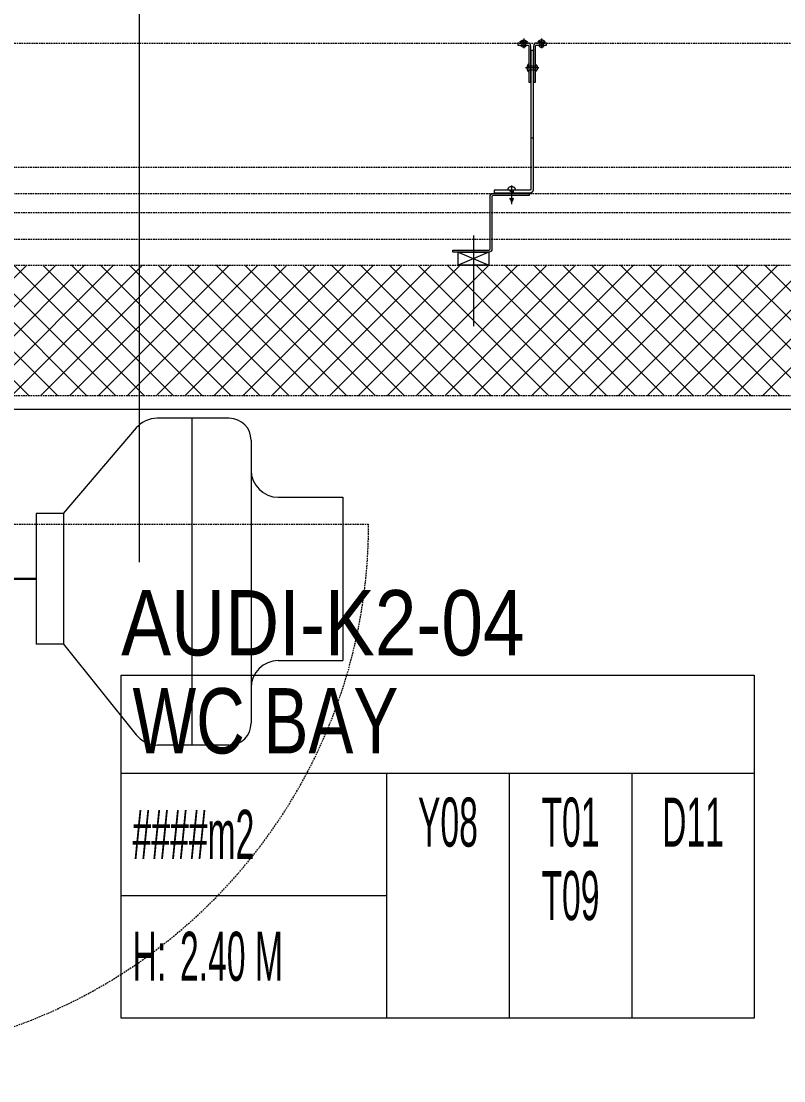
# Model space of a CAD drawing. Extents: x -1457 to 23780, y -2071 to 4205.
# Drawn here: x 14221.8 to 14338.5, y 2700.2 to 2862.4 of the extents above; entities that cross this region are included whole.
import ezdxf
from ezdxf.enums import TextEntityAlignment as Align

# ---------------------------------------------------------------- set-up
doc = ezdxf.new("R2010")
doc.units = 0
doc.header["$MEASUREMENT"] = 0
doc.linetypes.add('HIDDEN', pattern=[0.375, 0.25, -0.125])
doc.layers.get('0').update_dxf_attribs({"color": 9, "lineweight": 9})
for name, color, linetype, lineweight in [('21', 9, 'Continuous', 9), ('E-KABLO', 7, 'Continuous', 30), ('H-CIHAZ', 132, 'Continuous', 20), ('H-CIHAZ-NO', 61, 'Continuous', 9), ('M-TEFRIS2-015', 129, 'Continuous', 9)]:
    doc.layers.add(name, color=color, linetype=linetype, lineweight=lineweight)
doc.styles.add('Arial', font='arial.ttf', dxfattribs={"height": 2.5})
doc.styles.add('MuuM_TEXT-STANDART', font='ARIALN.TTF')

# ---------------------------------------------------------------- blocks, each defined once
blk = doc.blocks.new('0_roomno2-flat-2')
at = {"layer": '21'}
blk.add_lwpolyline([(96.88, -52.5), (0, -52.5), (0, 0), (96.88, 0)], close=True, dxfattribs=at)
for points in [[(0, -15), (96.88, -15)], [(40.62, -15), (40.62, -52.5)], [(59.38, -15), (59.38, -52.5)], [(78.12, -15), (78.12, -52.5)], [(0, -33.75), (40.62, -33.75)]]:
    blk.add_lwpolyline(points, dxfattribs=at)
at = {"layer": '21', "style": 'MuuM_TEXT-STANDART', "width": 0.6}
blk.add_text('H:', height=7.5, dxfattribs=at).set_placement((1.75, -43.04), align=Align.MIDDLE_LEFT)
at = {"layer": '21', "style": 'Arial'}
blk.add_attdef('ODANO', (0, 5.85), '', height=10, dxfattribs=at)
blk.add_attdef('MEKANADI', text='', height=10, dxfattribs=at).set_placement((1.75, -15), align=Align.BOTTOM_LEFT)
at = {"layer": '21', "style": 'MuuM_TEXT-STANDART', "width": 0.6}
for tag, p in [('YER01', (50, -22.5)), ('TAVAN01', (68.75, -22.5)), ('DUVAR01', (87.5, -22.5)), ('YER02', (50, -33.75)), ('TAVAN02', (68.75, -33.75)), ('DUVAR02', (87.5, -33.75)), ('YER03', (50, -45)), ('TAVAN03', (68.75, -45)), ('DUVAR03', (87.5, -45))]:
    blk.add_attdef(tag, text='', height=7.5, dxfattribs=at).set_placement(p, align=Align.MIDDLE_CENTER)
for tag, p in [('M2', (1.75, -24.38)), ('TEMIZTAVANYUKSEKLIGI', (9, -43.04))]:
    blk.add_attdef(tag, text='', height=7.5, dxfattribs=at).set_placement(p, align=Align.MIDDLE_LEFT)
blk = doc.blocks.new('p- alum kaplama profil')
at = {"lineweight": 13}
blk.add_lwpolyline([(7.12, 12.59), (7.12, 26.49)], dxfattribs=at)
at = {"lineweight": 5}
blk.add_lwpolyline([(9.44, 15.16), (4.79, 15.16), (4.79, 17.16), (9.44, 17.16)], close=True, dxfattribs=at)
for points in [[(4.79, 15.16), (9.44, 17.16)], [(9.44, 15.16), (4.79, 17.16)]]:
    blk.add_lwpolyline(points, dxfattribs=at)
at = {"lineweight": 18}
blk.add_lwpolyline([(4.09, 6.16), (-1.41, 6.16), (-1.41, 6.46), (4.09, 6.46, 0.414214), (4.29, 6.66), (4.29, 14.66, -0.414214), (4.79, 15.16), (10.29, 15.16), (10.29, 14.86), (4.79, 14.86, 0.414214), (4.59, 14.66), (4.59, 6.66, -0.414214)], format="xyb", close=True, dxfattribs=at)
blk.add_lwpolyline([(-2.06, 5.56), (-2.06, -2.34), (-2.06, -15.69), (-1.66, -15.69), (-1.66, -2.34), (-1.66, 5.56), (-1.66, 5.56), (-1.66, 5.57), (-1.66, 5.57), (-1.66, 5.58), (-1.66, 5.58), (-1.65, 5.59), (-1.65, 5.59), (-1.65, 5.59), (-1.65, 5.6), (-1.65, 5.6), (-1.64, 5.61), (-1.64, 5.61), (-1.64, 5.62), (-1.64, 5.62), (-1.63, 5.62), (-1.63, 5.63), (-1.63, 5.63), (-1.62, 5.63), (-1.62, 5.64), (-1.61, 5.64), (-1.61, 5.64), (-1.61, 5.64), (-1.6, 5.65), (-1.6, 5.65), (-1.59, 5.65), (-1.59, 5.65), (-1.58, 5.65), (-1.58, 5.65), (-1.57, 5.66), (-1.57, 5.66), (-1.56, 5.66), (-1.56, 5.66), (3.94, 5.66), (3.94, 6.06), (-1.56, 6.06), (-1.58, 6.06), (-1.61, 6.05), (-1.63, 6.05), (-1.66, 6.05), (-1.68, 6.04), (-1.7, 6.03), (-1.73, 6.03), (-1.75, 6.02), (-1.77, 6.01), (-1.79, 6), (-1.82, 5.99), (-1.84, 5.97), (-1.86, 5.96), (-1.88, 5.94), (-1.89, 5.93), (-1.91, 5.91), (-1.93, 5.89), (-1.95, 5.87), (-1.96, 5.85), (-1.97, 5.83), (-1.99, 5.81), (-2, 5.79), (-2.01, 5.77), (-2.02, 5.75), (-2.03, 5.72), (-2.04, 5.7), (-2.04, 5.68), (-2.05, 5.65), (-2.05, 5.63), (-2.06, 5.61), (-2.06, 5.58)], close=True)
blk.add_lwpolyline([(-1.66, -2.34), (-2.06, -2.34)])
for points in [[(-2.36, -10.84), (-2.36, -16.39), (-2.36, -16.39, -0.414214), (-2.51, -16.54), (-2.51, -16.54), (-4.06, -16.54), (-4.06, -16.84), (-2.51, -16.84), (-2.51, -16.84, 0.414214), (-2.06, -16.39), (-2.06, -10.84)], [(-1.36, -10.84), (-1.66, -10.84), (-1.66, -16.39, 0.414214), (-1.21, -16.84), (-1.21, -16.84), (0.34, -16.84), (0.34, -16.54), (-1.21, -16.54), (-1.21, -16.54, -0.414214), (-1.36, -16.39), (-1.36, -16.39)]]:
    blk.add_lwpolyline(points, format="xyb", close=True)
for points in [[(1.61, 6.87, -10), (0.98, 6.96, -10)], [(1.56, 7.05, -10), (1.02, 7.13, -10)], [(1.05, 6.91, -10), (1.29, 7.56, -10)], [(1.29, 4.93, -10), (1.29, 7.8, -10)], [(1.53, 6.82, -10), (1.29, 7.56, -10)], [(0.67, 5.66, -10), (1.91, 5.66, -10)], [(0.67, 5.66, -10), (0.67, 5.64, -10), (0.67, 5.62, -10), (0.67, 5.6, -10), (0.68, 5.58, -10), (0.68, 5.56, -10), (0.69, 5.54, -10), (0.69, 5.52, -10), (0.7, 5.5, -10), (0.7, 5.48, -10), (0.71, 5.46, -10), (0.72, 5.45, -10), (0.73, 5.43, -10), (0.74, 5.41, -10), (0.75, 5.4, -10), (0.76, 5.38, -10), (0.77, 5.36, -10), (0.79, 5.35, -10), (0.8, 5.33, -10), (0.81, 5.32, -10), (0.83, 5.31, -10), (0.84, 5.29, -10), (0.86, 5.28, -10), (0.87, 5.27, -10), (0.89, 5.26, -10), (0.91, 5.25, -10), (0.92, 5.24, -10), (0.94, 5.23, -10), (0.96, 5.22, -10), (0.98, 5.21, -10), (1, 5.21, -10), (1.02, 5.2, -10), (1.03, 5.2, -10)], [(0.96, 5.66, -10), (0.97, 5.66, -10), (0.97, 5.66, -10), (0.97, 5.66, -10), (0.98, 5.66, -10), (0.98, 5.66, -10), (0.99, 5.66, -10), (0.99, 5.66, -10), (1, 5.66, -10), (1, 5.67, -10), (1, 5.67, -10), (1.01, 5.67, -10), (1.01, 5.67, -10), (1.01, 5.67, -10), (1.02, 5.68, -10), (1.02, 5.68, -10), (1.02, 5.68, -10), (1.03, 5.69, -10), (1.03, 5.69, -10), (1.03, 5.69, -10), (1.04, 5.7, -10), (1.04, 5.7, -10), (1.04, 5.7, -10), (1.04, 5.71, -10), (1.04, 5.71, -10), (1.05, 5.72, -10), (1.05, 5.72, -10), (1.05, 5.72, -10), (1.05, 5.73, -10), (1.05, 5.73, -10), (1.05, 5.74, -10), (1.05, 5.74, -10), (1.05, 5.75, -10)], [(1.33, 5.85, -10), (0.98, 5.88, -10)], [(1.03, 5.2, -10), (1.04, 5.2, -10), (1.05, 5.19, -10), (1.05, 5.19, -10), (1.06, 5.19, -10), (1.06, 5.19, -10), (1.07, 5.19, -10), (1.07, 5.19, -10), (1.08, 5.19, -10), (1.08, 5.19, -10), (1.09, 5.19, -10), (1.09, 5.18, -10), (1.1, 5.18, -10), (1.1, 5.18, -10), (1.11, 5.18, -10), (1.11, 5.18, -10), (1.12, 5.18, -10), (1.12, 5.18, -10), (1.13, 5.18, -10), (1.13, 5.18, -10), (1.14, 5.18, -10), (1.15, 5.18, -10), (1.15, 5.18, -10), (1.16, 5.17, -10), (1.16, 5.17, -10), (1.17, 5.17, -10), (1.17, 5.17, -10), (1.18, 5.17, -10), (1.18, 5.17, -10), (1.19, 5.17, -10), (1.19, 5.17, -10), (1.2, 5.17, -10), (1.2, 5.17, -10)], [(1.05, 5.83, -10), (1.05, 6.01, -10)], [(1.05, 5.75, -10), (1.05, 5.83, -10)], [(1.2, 5.17, -10), (1.2, 5.2, -10)], [(1.38, 5.2, -10), (1.2, 5.2, -10)], [(1.29, 6.16, -10), (1.29, 6.26, -10)], [(1.38, 5.17, -10), (1.38, 5.2, -10)], [(1.38, 5.17, -10), (1.38, 5.17, -10), (1.39, 5.17, -10), (1.39, 5.17, -10), (1.4, 5.17, -10), (1.41, 5.17, -10), (1.41, 5.17, -10), (1.42, 5.17, -10), (1.42, 5.17, -10), (1.43, 5.17, -10), (1.43, 5.18, -10), (1.44, 5.18, -10), (1.44, 5.18, -10), (1.45, 5.18, -10), (1.45, 5.18, -10), (1.46, 5.18, -10), (1.46, 5.18, -10), (1.47, 5.18, -10), (1.47, 5.18, -10), (1.48, 5.18, -10), (1.48, 5.18, -10), (1.49, 5.18, -10), (1.5, 5.19, -10), (1.5, 5.19, -10), (1.51, 5.19, -10), (1.51, 5.19, -10), (1.52, 5.19, -10), (1.52, 5.19, -10), (1.53, 5.19, -10), (1.53, 5.19, -10), (1.54, 5.19, -10), (1.54, 5.2, -10), (1.55, 5.2, -10)], [(1.53, 5.75, -10), (1.53, 5.92, -10)], [(1.53, 5.75, -10), (1.53, 5.74, -10), (1.53, 5.74, -10), (1.53, 5.73, -10), (1.53, 5.73, -10), (1.53, 5.72, -10), (1.54, 5.72, -10), (1.54, 5.72, -10), (1.54, 5.71, -10), (1.54, 5.71, -10), (1.54, 5.7, -10), (1.54, 5.7, -10), (1.55, 5.7, -10), (1.55, 5.69, -10), (1.55, 5.69, -10), (1.55, 5.69, -10), (1.56, 5.68, -10), (1.56, 5.68, -10), (1.56, 5.68, -10), (1.57, 5.67, -10), (1.57, 5.67, -10), (1.58, 5.67, -10), (1.58, 5.67, -10), (1.58, 5.67, -10), (1.59, 5.66, -10), (1.59, 5.66, -10), (1.6, 5.66, -10), (1.6, 5.66, -10), (1.6, 5.66, -10), (1.61, 5.66, -10), (1.61, 5.66, -10), (1.62, 5.66, -10), (1.62, 5.66, -10)], [(1.55, 5.2, -10), (1.57, 5.2, -10), (1.59, 5.21, -10), (1.6, 5.21, -10), (1.62, 5.22, -10), (1.64, 5.23, -10), (1.66, 5.24, -10), (1.68, 5.25, -10), (1.69, 5.26, -10), (1.71, 5.27, -10), (1.73, 5.28, -10), (1.74, 5.29, -10), (1.76, 5.31, -10), (1.77, 5.32, -10), (1.78, 5.33, -10), (1.8, 5.35, -10), (1.81, 5.36, -10), (1.82, 5.38, -10), (1.83, 5.4, -10), (1.84, 5.41, -10), (1.85, 5.43, -10), (1.86, 5.45, -10), (1.87, 5.46, -10), (1.88, 5.48, -10), (1.89, 5.5, -10), (1.89, 5.52, -10), (1.9, 5.54, -10), (1.9, 5.56, -10), (1.9, 5.58, -10), (1.91, 5.6, -10), (1.91, 5.62, -10), (1.91, 5.64, -10), (1.91, 5.66, -10)], [(-2.36, -12.52, 0), (-2.4, -12.53, 0), (-2.43, -12.56, 0), (-2.47, -12.58, 0), (-2.5, -12.6, 0), (-2.53, -12.63, 0), (-2.56, -12.66, 0), (-2.59, -12.69, 0), (-2.61, -12.73, 0), (-2.63, -12.76, 0), (-2.65, -12.8, 0), (-2.67, -12.84, 0), (-2.68, -12.88, 0), (-2.69, -12.92, 0), (-2.7, -12.96, 0), (-2.71, -13, 0), (-2.71, -13.04, 0), (-2.71, -13.08, 0), (-2.7, -13.13, 0), (-2.69, -13.17, 0), (-2.68, -13.21, 0), (-2.67, -13.25, 0), (-2.65, -13.28, 0), (-2.63, -13.32, 0), (-2.61, -13.36, 0), (-2.59, -13.39, 0), (-2.56, -13.42, 0), (-2.53, -13.45, 0), (-2.5, -13.48, 0), (-2.47, -13.51, 0), (-2.43, -13.53, 0), (-2.4, -13.55, 0), (-2.36, -13.57, 0)], [(-2.36, -13.04, 0), (-2.36, -12.52, 0)], [(-2.36, -13.04, 0), (-2.36, -12.73, 0)], [(-2.36, -12.73, 0), (-2.36, -13.04, 0)], [(-1.36, -12.73, 0), (-2.36, -12.73, 0)], [(-1.36, -13.04, 0), (-1.36, -12.37, 0)], [(-1.36, -13.72, 0), (-1.32, -13.68, 0), (-1.29, -13.65, 0), (-1.26, -13.61, 0), (-1.23, -13.58, 0), (-1.2, -13.54, 0), (-1.18, -13.5, 0), (-1.16, -13.45, 0), (-1.14, -13.41, 0), (-1.12, -13.37, 0), (-1.1, -13.32, 0), (-1.09, -13.28, 0), (-1.08, -13.23, 0), (-1.07, -13.18, 0), (-1.06, -13.14, 0), (-1.06, -13.09, 0), (-1.06, -13.04, 0), (-1.06, -12.99, 0), (-1.06, -12.95, 0), (-1.07, -12.9, 0), (-1.08, -12.85, 0), (-1.09, -12.81, 0), (-1.1, -12.76, 0), (-1.12, -12.72, 0), (-1.14, -12.67, 0), (-1.16, -12.63, 0), (-1.18, -12.59, 0), (-1.2, -12.55, 0), (-1.23, -12.51, 0), (-1.26, -12.47, 0), (-1.29, -12.43, 0), (-1.32, -12.4, 0), (-1.36, -12.37, 0)], [(-2.86, -13.04, 0), (-0.86, -13.04, 0)], [(-2.36, -13.04, 0), (-2.36, -13.36, 0)], [(-2.36, -13.04, 0), (-2.36, -13.57, 0)], [(-2.36, -13.36, 0), (-2.36, -13.04, 0)], [(-1.36, -13.36, 0), (-2.36, -13.36, 0)], [(-1.36, -13.04, 0), (-1.36, -13.72, 0)], [(-3.29, -17.54, 0), (-3.29, -16.04, 0)], [(-0.56, -17.54, 0), (-0.56, -16.04, 0)], [(-3.84, -17.04, 0), (-3.81, -17.07, 0), (-3.78, -17.1, 0), (-3.75, -17.12, 0), (-3.72, -17.15, 0), (-3.69, -17.17, 0), (-3.66, -17.19, 0), (-3.62, -17.21, 0), (-3.59, -17.23, 0), (-3.55, -17.24, 0), (-3.52, -17.26, 0), (-3.48, -17.27, 0), (-3.44, -17.28, 0), (-3.4, -17.28, 0), (-3.36, -17.29, 0), (-3.32, -17.29, 0), (-3.29, -17.29, 0), (-3.25, -17.29, 0), (-3.21, -17.29, 0), (-3.17, -17.28, 0), (-3.13, -17.28, 0), (-3.09, -17.27, 0), (-3.06, -17.26, 0), (-3.02, -17.24, 0), (-2.98, -17.23, 0), (-2.95, -17.21, 0), (-2.91, -17.19, 0), (-2.88, -17.17, 0), (-2.85, -17.15, 0), (-2.82, -17.12, 0), (-2.79, -17.1, 0), (-2.76, -17.07, 0), (-2.73, -17.04, 0)], [(-3.29, -17.04, 0), (-3.84, -17.04, 0)], [(-2.85, -16.54, 0), (-2.86, -16.51, 0), (-2.87, -16.47, 0), (-2.89, -16.44, 0), (-2.91, -16.41, 0), (-2.93, -16.38, 0), (-2.96, -16.35, 0), (-2.98, -16.33, 0), (-3.01, -16.31, 0), (-3.04, -16.29, 0), (-3.07, -16.27, 0), (-3.11, -16.25, 0), (-3.14, -16.24, 0), (-3.18, -16.23, 0), (-3.21, -16.22, 0), (-3.25, -16.22, 0), (-3.29, -16.22, 0), (-3.32, -16.22, 0), (-3.36, -16.22, 0), (-3.39, -16.23, 0), (-3.43, -16.24, 0), (-3.46, -16.25, 0), (-3.5, -16.27, 0), (-3.53, -16.29, 0), (-3.56, -16.31, 0), (-3.59, -16.33, 0), (-3.61, -16.35, 0), (-3.64, -16.38, 0), (-3.66, -16.41, 0), (-3.68, -16.44, 0), (-3.7, -16.47, 0), (-3.71, -16.51, 0), (-3.73, -16.54, 0)], [(-3.29, -16.54, 0), (-3.73, -16.54, 0)], [(-3.29, -16.54, 0), (-3.55, -16.54, 0)], [(-3.55, -16.54, 0), (-3.29, -16.54, 0)], [(-3.55, -17.04, 0), (-3.55, -16.54, 0)], [(-3.29, -16.54, 0), (-2.85, -16.54, 0)], [(-3.29, -16.54, 0), (-3.03, -16.54, 0)], [(-3.03, -16.54, 0), (-3.29, -16.54, 0)], [(-3.29, -17.04, 0), (-2.73, -17.04, 0)], [(-3.03, -17.04, 0), (-3.03, -16.54, 0)], [(-0.56, -17.04, 0), (-1.11, -17.04, 0)], [(0, -17.04, 0), (-0.03, -17.07, 0), (-0.06, -17.1, 0), (-0.09, -17.12, 0), (-0.12, -17.15, 0), (-0.15, -17.17, 0), (-0.18, -17.19, 0), (-0.22, -17.21, 0), (-0.25, -17.23, 0), (-0.29, -17.24, 0), (-0.33, -17.26, 0), (-0.36, -17.27, 0), (-0.4, -17.28, 0), (-0.44, -17.28, 0), (-0.48, -17.29, 0), (-0.52, -17.29, 0), (-0.56, -17.29, 0), (-0.59, -17.29, 0), (-0.63, -17.29, 0), (-0.67, -17.28, 0), (-0.71, -17.28, 0), (-0.75, -17.27, 0), (-0.79, -17.26, 0), (-0.82, -17.24, 0), (-0.86, -17.23, 0), (-0.89, -17.21, 0), (-0.93, -17.19, 0), (-0.96, -17.17, 0), (-0.99, -17.15, 0), (-1.02, -17.12, 0), (-1.05, -17.1, 0), (-1.08, -17.07, 0), (-1.11, -17.04, 0)], [(-1, -16.54, 0), (-0.98, -16.51, 0), (-0.97, -16.47, 0), (-0.95, -16.44, 0), (-0.93, -16.41, 0), (-0.91, -16.38, 0), (-0.88, -16.35, 0), (-0.86, -16.33, 0), (-0.83, -16.31, 0), (-0.8, -16.29, 0), (-0.77, -16.27, 0), (-0.73, -16.25, 0), (-0.7, -16.24, 0), (-0.66, -16.23, 0), (-0.63, -16.22, 0), (-0.59, -16.22, 0), (-0.56, -16.22, 0), (-0.52, -16.22, 0), (-0.48, -16.22, 0), (-0.45, -16.23, 0), (-0.41, -16.24, 0), (-0.38, -16.25, 0), (-0.34, -16.27, 0), (-0.31, -16.29, 0), (-0.28, -16.31, 0), (-0.25, -16.33, 0), (-0.23, -16.35, 0), (-0.2, -16.38, 0), (-0.18, -16.41, 0), (-0.16, -16.44, 0), (-0.14, -16.47, 0), (-0.13, -16.51, 0), (-0.12, -16.54, 0)], [(-0.56, -16.54, 0), (-1, -16.54, 0)], [(-0.56, -16.54, 0), (-0.82, -16.54, 0)], [(-0.82, -16.54, 0), (-0.56, -16.54, 0)], [(-0.82, -17.04, 0), (-0.82, -16.54, 0)], [(-0.56, -16.54, 0), (-0.3, -16.54, 0)], [(-0.56, -16.54, 0), (-0.12, -16.54, 0)], [(-0.3, -16.54, 0), (-0.56, -16.54, 0)], [(-0.56, -17.04, 0), (0, -17.04, 0)], [(-0.3, -17.04, 0), (-0.3, -16.54, 0)]]:
    blk.add_polyline3d(points)

msp = doc.modelspace()

# ---------------------------------------------------------------- hatches: boundary and pattern name
at = {"layer": 'M-TEFRIS2-015', "linetype": 'HIDDEN', "lineweight": 0}
h = msp.add_hatch(dxfattribs=at)
h.set_pattern_fill('ANSI37', color=256, scale=25, style=0)
h.paths.add_polyline_path([(14050, 2825), (14472.5, 2825), (14472.5, 2805), (14050, 2805)])

# ---------------------------------------------------------------- linework, layer by layer
at = {"layer": 'E-KABLO', "color": 6}
msp.add_line((14224.11, 2777), (14142.89, 2777), dxfattribs=at)
at = {"layer": 'H-CIHAZ'}
for p, q in [((14253.66, 2801.58), (14242.61, 2801.58)), ((14247.92, 2801.58), (14247.92, 2751.58)), ((14228.28, 2787), (14239.44, 2800.11)), ((14256.99, 2798.25), (14256.99, 2793.67)), ((14256.99, 2793.67), (14256.99, 2760.33)), ((14261.16, 2789.5), (14271.05, 2789.5)), ((14271.05, 2789.5), (14271.05, 2764.5)), ((14228.28, 2787), (14224.11, 2787)), ((14224.11, 2787), (14224.11, 2767)), ((14228.28, 2787), (14228.28, 2767)), ((14228.28, 2767), (14224.11, 2767)), ((14228.28, 2767), (14239.43, 2753.14)), ((14261.16, 2764.5), (14271.05, 2764.5)), ((14256.99, 2760.33), (14256.99, 2754.91)), ((14253.66, 2751.58), (14242.68, 2751.58))]:
    msp.add_line(p, q, dxfattribs=at)
for centre, radius, start, end in [((14242.61, 2797.41), 4.17, 90, 139.6164), ((14253.66, 2798.25), 3.33, 0, 90), ((14261.16, 2793.67), 4.17, 180, 270), ((14261.16, 2760.33), 4.17, 90, 180), ((14253.66, 2754.91), 3.33, 270, 0), ((14242.68, 2755.75), 4.17, 218.8106, 270)]:
    msp.add_arc(centre, radius, start, end, dxfattribs=at)
at = {"layer": 'H-CIHAZ-NO'}
msp.add_line((14239.92, 2779.56), (14239.92, 2927.16), dxfattribs=at)
at = {"layer": 'M-TEFRIS2-015', "linetype": 'HIDDEN', "lineweight": 0}
for points in [[(13018.5, 1124.33), (13018.5, 2859), (16706.5, 2859), (16706.5, 2206.39)], [(13018.5, 1124.33), (13018.5, 2859), (16706.5, 2859), (16706.5, 2206.39)], [(14048.83, 2840), (14675, 2840)], [(14043.19, 2836), (14681.81, 2836)], [(14675, 2825), (14675, 2833), (14050, 2833), (14050, 2825)], [(14050, 2829), (14675, 2829)], [(14048, 2820.22), (14048, 2803), (14470.5, 2803), (14470.5, 2447)], [(14193.37, 2785.4), (14274.97, 2785.4)]]:
    msp.add_lwpolyline(points, dxfattribs=at)
for points in [[(14050, 2825), (14050, 2825), (14050, 2825), (14472.5, 2825), (14472.5, 2805), (14050, 2805)], [(14192.5, 2630), (14192.5, 2700), (14182.5, 2700), (14182.5, 2790), (14192.5, 2790), (14192.5, 2803), (14470.5, 2803), (14470.5, 2635), (14347.5, 2635), (14347.5, 2685), (14337.5, 2685), (14337.5, 2630)]]:
    msp.add_lwpolyline(points, close=True, dxfattribs=at)
msp.add_arc((14193.37, 2785.4), 81.6, 270.1053, 0, dxfattribs=at)

# ---------------------------------------------------------------- block references
at = {"layer": 'M-TEFRIS2-015', "linetype": 'HIDDEN', "lineweight": 0, "rotation": 180}
msp.add_blockref('p- alum kaplama profil', (14298.14, 2842.16), dxfattribs=at)
at = {"layer": 'M-TEFRIS2-015', "linetype": 'HIDDEN', "lineweight": 0}
ref = msp.add_blockref('0_roomno2-flat-2', (14237.11, 2762.29), dxfattribs=at)
ref.add_attrib('ODANO', 'AUDI-K2-04', dxfattribs={"layer": '21', "height": 10, "style": 'MuuM_TEXT-STANDART'}).set_placement((14237.11, 2762.29), align=Align.BOTTOM_LEFT)
ref.add_attrib('MEKANADI', 'WC BAY', dxfattribs={"layer": '21', "height": 10, "style": 'MuuM_TEXT-STANDART', "width": 0.9}).set_placement((14238.86, 2747.29), align=Align.BOTTOM_LEFT)
ref.add_attrib('M2', '####m2', dxfattribs={"layer": '21', "height": 7.5, "style": 'MuuM_TEXT-STANDART', "width": 0.6}).set_placement((14238.86, 2737.91), align=Align.MIDDLE_LEFT)
ref.add_attrib('TEMIZTAVANYUKSEKLIGI', '2.40 M', dxfattribs={"layer": '21', "height": 7.5, "style": 'MuuM_TEXT-STANDART', "width": 0.6}).set_placement((14246.11, 2719.25), align=Align.MIDDLE_LEFT)
ref.add_attrib('YER01', 'Y08', dxfattribs={"layer": '21', "height": 7.5, "style": 'MuuM_TEXT-STANDART', "width": 0.6}).set_placement((14287.11, 2739.79), align=Align.MIDDLE_CENTER)
ref.add_attrib('TAVAN01', 'T01', dxfattribs={"layer": '21', "height": 7.5, "style": 'MuuM_TEXT-STANDART', "width": 0.6}).set_placement((14305.86, 2739.79), align=Align.MIDDLE_CENTER)
ref.add_attrib('DUVAR01', 'D11', dxfattribs={"layer": '21', "height": 7.5, "style": 'MuuM_TEXT-STANDART', "width": 0.6}).set_placement((14324.61, 2739.79), align=Align.MIDDLE_CENTER)
ref.add_attrib('TAVAN02', 'T09', dxfattribs={"layer": '21', "height": 7.5, "style": 'MuuM_TEXT-STANDART', "width": 0.6}).set_placement((14305.86, 2728.54), align=Align.MIDDLE_CENTER)

doc.saveas('drawing.dxf')
